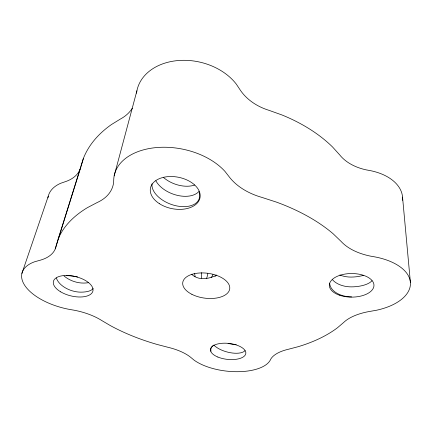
<?xml version="1.0" encoding="UTF-8"?>
<svg xmlns="http://www.w3.org/2000/svg" width="432" height="432" viewBox="0 0 432 432"><rect width="100%" height="100%" fill="white"/><g stroke="black" fill="none" stroke-linecap="round" stroke-linejoin="round"><path stroke-width="0.65" d="M114.161 175.856L136.912 90.774M58.163 239.063L56.047 246.208A52.623 27.032 18.1 0 1 40.657 260.086L34.776 261.727A49.016 23.895 13.8 0 0 25.909 287.037A49.016 23.895 13.8 0 0 71.615 309.782L74.039 310.187A41.272 18.139 12.5 0 1 101.828 320.576L110.241 325.534A154.386 83.02 7.6 0 0 157.243 344.488L167.702 347.22A38.254 16.249 9 0 1 190.615 357.264L194.017 360.088A42.795 19.202 6.4 0 0 237.308 371.709A42.795 19.202 6.4 0 0 270.437 359.807L270.929 358.841A40.581 17.69 3.2 0 1 288.554 349.223L298.085 346.718A154.386 83.02 7.6 0 0 337.451 327.769L343.57 322.558A46.391 21.724 -0.4 0 1 368.744 311.607L376.418 310.262A53.989 28.55 -0.3 0 0 410.422 282.755A53.989 28.55 -0.3 0 0 373.372 256.624L370.435 256.117A59.195 34.9 -4.2 0 1 341.145 241.466L333.223 233.842A154.386 83.02 7.6 0 0 276.518 202.138L261.992 197.424A62.98 43.492 1.8 0 1 229.894 177.719L225.034 171.482A61.295 39.199 11 0 0 157.432 147.485A61.295 39.199 11 0 0 113.724 179.971L113.659 182.083A60.151 36.472 19.2 0 1 97.2 202.527L87.372 207.673A154.386 83.02 7.6 0 0 58.163 239.063L83.387 158.436A140.26 89.591 7.6 0 1 111.434 124.556L120.55 118.946A53.789 37.984 23.1 0 0 132.3 108.248M81.092 166.115L83.387 158.436M55.264 248.875L80.039 169.625M21.897 273.456L48.265 196.214M216.702 275.06C209.066 279.11 198.326 280.881 191.581 274.207M402.543 197.095L410.4 282.409M47.952 197.851A44.809 26.147 15.5 0 1 60.777 183.249L66.263 181.348A47.65 29.041 21 0 0 80.962 166.698M136.523 93.209A54.799 40.943 12.4 0 1 177.698 60.583A54.799 40.943 12.4 0 1 236.299 84.116L240.527 90.472A55.836 44.582 -1 0 0 268.936 110.311L281.891 114.939A140.26 89.591 7.6 0 1 332.613 147.053L339.746 154.948A53.033 36.52 -8 0 0 366.185 169.868L368.836 170.348A48.967 30.731 -2.6 0 1 402.532 200.367M207.819 273.586A27.065 21.897 51.4 0 1 206.442 278.71M194.621 273.683A26.39 21.767 51.4 0 1 195.075 276.723M201.463 272.695A26.719 21.838 51.4 0 1 201.285 278.186M216.011 275.476A27.772 22.016 51.4 0 1 214.996 276.415M212.981 274.471A27.416 21.956 51.4 0 1 211.167 277.749M194.67 185.036A24.262 15.071 20.8 0 1 163.512 177.503M199.13 191.236A24.565 14.947 20.6 0 1 177.098 195.296A24.565 14.947 20.6 0 1 155.822 180.738M199.222 192.656A24.878 14.812 20.3 0 1 181.17 206.55A24.878 14.812 20.3 0 1 152.69 188.989A24.683 16.659 0.7 0 1 152.015 183.805M64.017 275.935A19.688 12.026 18.4 0 0 83.425 283.068A19.856 7.76 10.1 0 0 88.592 282.652M56.354 277.976A19.888 11.95 18.1 0 0 80.973 292.156A20.066 7.587 9.9 0 0 93.112 288.452M66.393 275.686A20.066 7.587 9.9 0 1 77.657 276.971M245.063 350.579A17.512 7.484 15.2 0 1 230.418 352.723A17.512 7.484 15.2 0 1 213.84 345.049M236.234 344.569A17.35 7.609 15.2 0 1 228.101 343.375M211.048 351.254A17.55 8.327 -2.8 0 1 213.095 345.605M372.006 280.703A21.87 9.126 -0.3 0 1 351.351 286.87A21.746 14.197 -0.2 0 1 332.575 279.844M363.512 275.308A21.627 9.304 -0.5 0 1 351.092 277.079A21.503 14.261 -0.4 0 1 339.833 275.006M351.616 296.87A21.994 14.121 0.1 0 1 329.654 283.154M339.358 295.169A22.313 11.794 0 0 0 373.934 286.016A22.313 11.794 0 0 0 341.69 274.774A22.313 11.794 0 0 0 339.358 295.169M217.868 357.048A17.809 8.014 6.4 0 0 245.776 353.716A17.809 8.014 6.4 0 0 220.747 343.413A17.809 8.014 6.4 0 0 217.868 357.048M60.718 291.859A20.32 9.92 13.7 0 0 92.821 291.362A20.32 9.92 13.7 0 0 65.966 275.459A20.32 9.92 13.7 0 0 60.718 291.859M159.419 203.693A25.234 16.016 10.9 0 0 199.87 198.353A25.234 16.016 10.9 0 0 166.406 176.807A25.234 16.016 10.9 0 0 159.419 203.693M191.927 294.349A23.695 12.517 7.6 0 0 229.586 289.575A23.695 12.517 7.6 0 0 197.197 273.213A23.695 12.517 7.6 0 0 191.927 294.349"/></g></svg>
